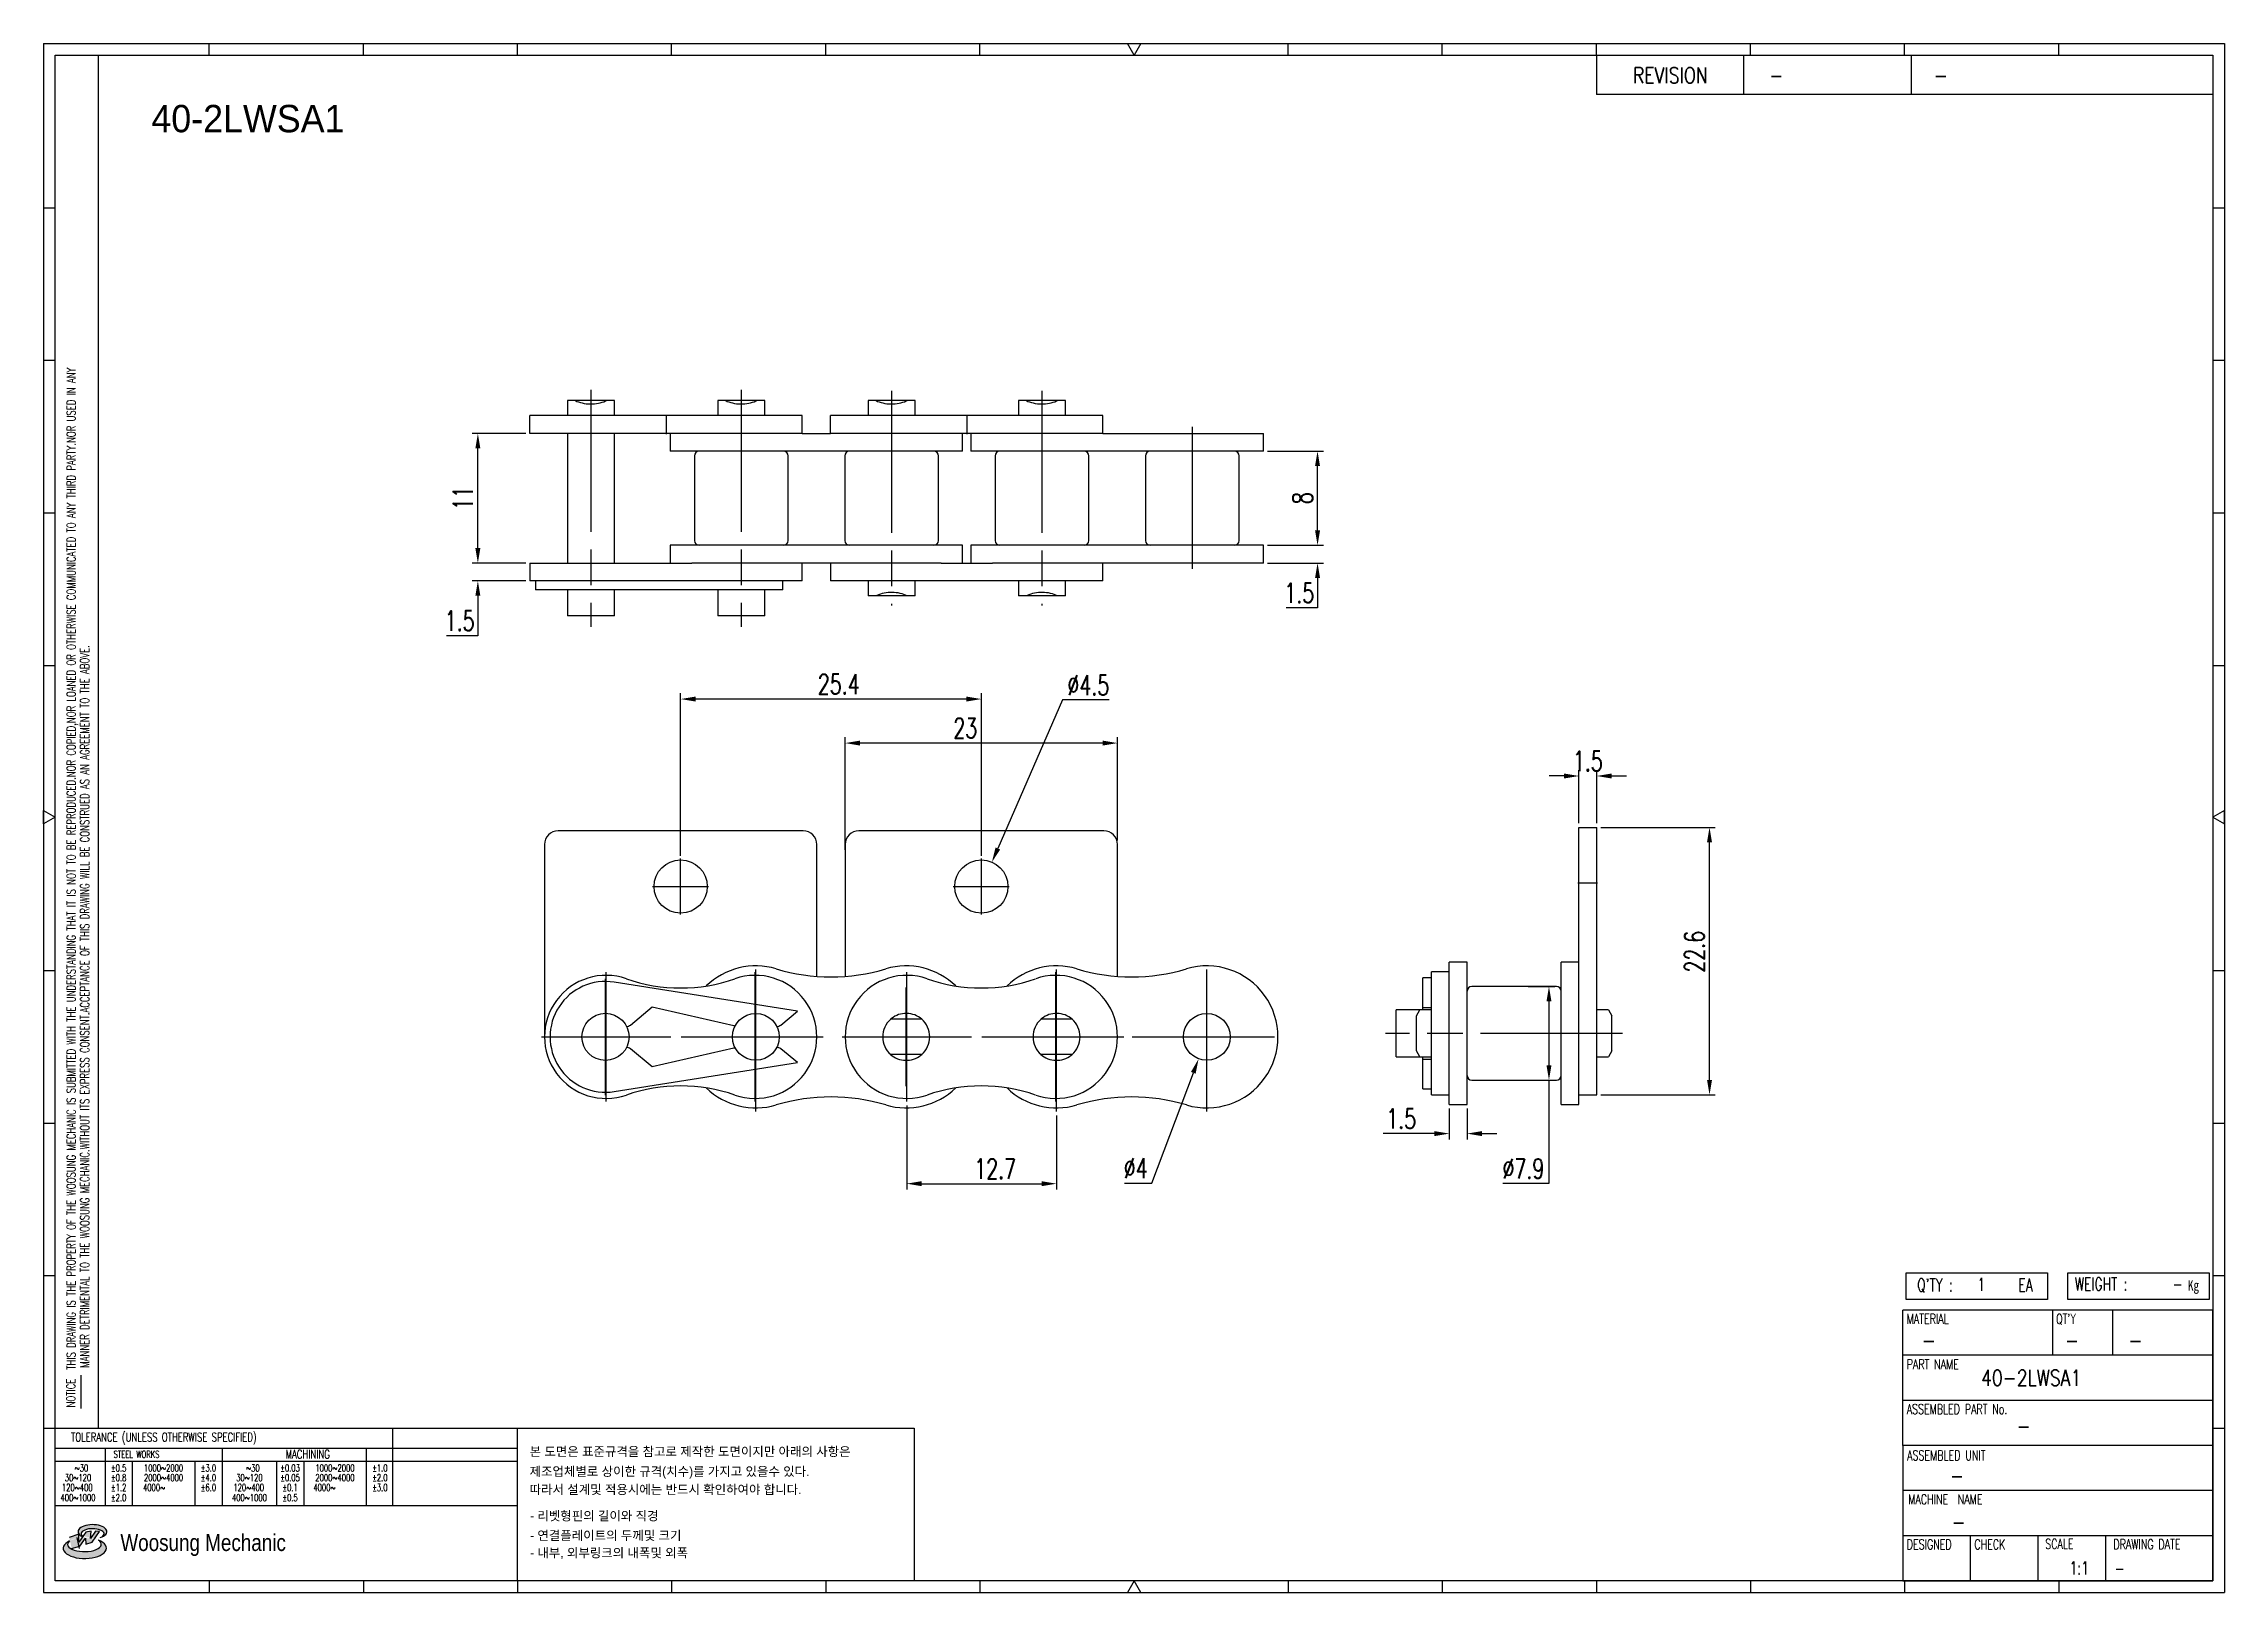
# Model space of a CAD drawing. Header units: millimetres. Extents: x 333 to 518, y 59 to 190.
import ezdxf
from ezdxf.enums import TextEntityAlignment as Align

# ---------------------------------------------------------------- set-up
doc = ezdxf.new("R2010")
doc.units = ezdxf.units.MM
doc.linetypes.add('AM_ISO08W050', pattern=[18, 12, -1.5, 3, -1.5])
doc.layers.get('Defpoints').update_dxf_attribs({"color": 80})
doc.layers.add('CL1', color=140, linetype='AM_ISO08W050', lineweight=25)
for name, color, linetype in [('S-DIM', 7, 'Continuous'), ('TITLE', 7, 'Continuous'), ('도면레이아웃', 7, 'Continuous')]:
    doc.layers.add(name, color=color, linetype=linetype)
doc.styles.add('HAN', font='ROMANS.shx', dxfattribs={"width": 0.7, "bigfont": 'whgtxt.shx'})
doc.styles.add('HKD_ST2', font='romans.shx', dxfattribs={"width": 0.7, "height": 4, "bigfont": '@extfont2.shx'})
doc.styles.add('HSG', font='SIMPLEX.shx', dxfattribs={"width": 0.7, "bigfont": 'HSG.shx'})
doc.styles.add('MtXpl_', font='Gulim.ttf')
doc.styles.add('SLDTEXTSTYLE4', font='arial.ttf', dxfattribs={"width": 0.8})
doc.dimstyles.new('AP0.7', dxfattribs={"dimscale": 0.7, "dimtxt": 2.4, "dimasz": 1.8, "dimexe": 0.7, "dimexo": 0.5, "dimgap": 0.6, "dimtad": 1, "dimtoh": 1, "dimdec": 1, "dimrnd": 0.01, "dimzin": 9, "dimdsep": 46, "dimtxsty": 'HSG', "dimcen": 0, "dimclrd": 251, "dimclre": 251, "dimclrt": 60, "dimazin": 2, "dimtp": 1, "dimtm": 1, "dimtfac": 0.5, "dimtdec": 1, "dimtofl": 0, "dimtmove": 0, "dimatfit": 3, "dimfxl": 0, "dimtvp": 1, "dimtolj": 2, "dimlwd": -1, "dimlwe": -1, "dimarcsym": 0})

# ---------------------------------------------------------------- blocks, each defined once
blk = doc.blocks.new('MAST')
at = {"layer": '도면레이아웃'}
h = blk.add_hatch(color=10, dxfattribs=at)
h.paths.add_polyline_path([(1.544, 35.177), (1.554, 34.966), (1.779, 35.034), (2.054, 35.422), (1.908, 35.446), (1.728, 35.167), (1.741, 35.439), (1.547, 35.405), (1.292, 35.041), (1.295, 35.33), (0.943, 35.208), (1.03, 34.8), (1.336, 34.885)])
edge = h.paths.add_edge_path()
edge.add_ellipse((1.795, 35.421), major_axis=(-0.53, 0), ratio=0.487785, start_angle=122.36065, end_angle=403.39574)
edge.add_line((1.411, 35.244), (1.419, 35.261))
edge.add_ellipse((1.798, 35.344), major_axis=(-0.423, 0), ratio=0.444396, start_angle=131.58977, end_angle=386.19408, ccw=False)
edge = h.paths.add_edge_path()
edge.add_ellipse((1.512, 34.815), major_axis=(-0.793, 0), ratio=0.480113, start_angle=314.67633, end_angle=590.85213)
edge.add_ellipse((1.501, 34.958), major_axis=(-0.62, 0), ratio=0.43311, start_angle=331.7024, end_angle=574.42495, ccw=False)
at = {"color": 140}
for p, q in [((0, 90.118), (80.15, 90.118)), ((0, 90.118), (0, 33.191)), ((80.15, 90.118), (80.15, 33.191)), ((57.068, 89.693), (57.068, 88.246)), ((62.47, 89.693), (62.47, 88.246)), ((68.635, 89.693), (68.635, 88.246)), ((79.725, 88.246), (57.068, 88.246)), ((68.449, 43.961), (68.449, 44.936)), ((68.449, 44.936), (73.654, 44.936)), ((73.654, 44.936), (73.654, 43.961)), ((74.39, 43.961), (74.39, 44.936)), ((74.39, 44.936), (79.595, 44.936)), ((79.595, 44.936), (79.595, 43.961)), ((68.336, 38.59), (68.336, 43.563)), ((79.725, 43.563), (68.336, 43.563)), ((73.654, 43.961), (68.449, 43.961)), ((73.827, 43.563), (73.827, 41.905)), ((79.595, 43.961), (74.39, 43.961)), ((76.037, 43.563), (76.037, 41.905)), ((79.725, 38.59), (79.725, 43.563)), ((79.725, 41.905), (68.336, 41.905)), ((79.725, 40.248), (68.336, 40.248)), ((68.336, 38.59), (68.336, 33.616)), ((79.725, 38.59), (68.336, 38.59)), ((79.725, 33.616), (79.725, 38.59)), ((79.725, 36.932), (68.336, 36.932)), ((79.725, 35.274), (68.336, 35.274)), ((70.822, 33.616), (70.822, 35.274)), ((73.309, 33.616), (73.309, 35.274)), ((75.796, 33.616), (75.796, 35.274)), ((0, 33.191), (80.15, 33.191)), ((68.336, 33.616), (79.725, 33.616))]:
    blk.add_line(p, q, dxfattribs=at)
for p, q in [((6.089, 89.693), (6.089, 90.118)), ((11.753, 89.693), (11.753, 90.118)), ((17.418, 89.693), (17.418, 90.118)), ((23.082, 89.693), (23.082, 90.118)), ((28.746, 89.693), (28.746, 90.118)), ((34.411, 89.693), (34.411, 90.118)), ((45.739, 89.693), (45.739, 90.118)), ((51.404, 89.693), (51.404, 90.118)), ((57.068, 89.693), (57.068, 90.118)), ((62.732, 89.693), (62.732, 90.118)), ((68.397, 89.693), (68.397, 90.118)), ((74.061, 89.693), (74.061, 90.118)), ((0, 84.085), (0.425, 84.085)), ((79.725, 84.085), (80.15, 84.085)), ((0, 78.478), (0.425, 78.478)), ((79.725, 78.478), (80.15, 78.478)), ((0, 72.87), (0.425, 72.87)), ((79.725, 72.87), (80.15, 72.87)), ((0, 67.262), (0.425, 67.262)), ((79.725, 67.262), (80.15, 67.262)), ((0, 56.047), (0.425, 56.047)), ((79.725, 56.047), (80.15, 56.047)), ((0, 50.439), (0.425, 50.439)), ((79.725, 50.439), (80.15, 50.439)), ((0, 44.832), (0.425, 44.832)), ((79.725, 44.832), (80.15, 44.832)), ((1.377, 39.947), (1.377, 41.174)), ((0, 39.224), (0.425, 39.224)), ((79.725, 39.224), (80.15, 39.224)), ((6.089, 33.616), (6.089, 33.191)), ((11.753, 33.616), (11.753, 33.191)), ((17.418, 33.616), (17.418, 33.191)), ((23.082, 33.616), (23.082, 33.191)), ((28.746, 33.616), (28.746, 33.191)), ((34.411, 33.616), (34.411, 33.191)), ((45.739, 33.616), (45.739, 33.191)), ((51.404, 33.616), (51.404, 33.191)), ((57.068, 33.616), (57.068, 33.191)), ((62.732, 33.616), (62.732, 33.191)), ((68.397, 33.616), (68.397, 33.191)), ((74.061, 33.616), (74.061, 33.191))]:
    blk.add_line(p, q)
at = {"color": 2}
for p, q in [((2.017, 39.224), (2.017, 89.693)), ((0.425, 39.224), (17.418, 39.224)), ((0.425, 38.487), (17.418, 38.487)), ((2.257, 38.487), (2.257, 36.382)), ((6.557, 38.5), (6.557, 36.382)), ((11.857, 38.487), (11.857, 36.382)), ((12.816, 39.224), (12.816, 36.382)), ((17.418, 33.616), (17.418, 39.224)), ((0.425, 38.012), (17.418, 38.012)), ((3.257, 38.012), (3.257, 36.382)), ((5.557, 38.012), (5.557, 36.382)), ((8.557, 38.012), (8.557, 36.382)), ((9.557, 38.026), (9.557, 36.382)), ((0.425, 36.382), (17.418, 36.382))]:
    blk.add_line(p, q, dxfattribs=at)
for points in [[(40.075, 89.693), (39.83, 90.118), (40.32, 90.118)], [(0.425, 61.679), (0, 61.433), (0, 61.924)], [(79.725, 61.679), (80.15, 61.433), (80.15, 61.924)], [(40.075, 33.616), (39.83, 33.191), (40.32, 33.191)]]:
    blk.add_lwpolyline(points, close=True)
at = {"color": 140}
blk.add_lwpolyline([(0.425, 89.693), (79.725, 89.693), (79.725, 33.616), (0.425, 33.616)], close=True, dxfattribs=at)
at = {"layer": '도면레이아웃'}
for p, q in [((1.295, 35.33), (0.943, 35.208)), ((1.547, 35.405), (1.292, 35.041)), ((1.292, 35.041), (1.295, 35.33)), ((1.741, 35.439), (1.547, 35.405)), ((1.908, 35.446), (1.728, 35.167)), ((1.728, 35.167), (1.741, 35.439)), ((1.779, 35.034), (2.054, 35.422)), ((2.054, 35.422), (1.908, 35.446)), ((1.03, 34.8), (1.336, 34.885)), ((1.224, 35.208), (1.311, 34.8)), ((1.224, 35.208), (1.224, 35.208)), ((1.336, 34.885), (1.544, 35.177)), ((1.419, 35.261), (1.411, 35.244)), ((1.544, 35.177), (1.554, 34.966)), ((1.554, 34.966), (1.779, 35.034))]:
    blk.add_line(p, q, dxfattribs=at)
for centre, major_axis, ratio, start_param, end_param in [((1.795, 35.421), (-0.53, 0), 0.487785, 2.135596, 7.040584), ((1.798, 35.344), (-0.423, 0), 0.444396, 2.296675, 6.740358), ((1.512, 34.815), (-0.793, 0), 0.480113, 5.492138, 10.312315), ((1.501, 34.958), (-0.62, 0), 0.43311, 5.789299, 10.025607)]:
    blk.add_ellipse(centre, major_axis=major_axis, ratio=ratio, start_param=start_param, end_param=end_param, dxfattribs=at)
for s, height, style, width, p in [('REVISION', 0.5806, 'HAN', 0.8, (58.415, 88.664)), ('-', 0.581, 'HAN', 0.8, (63.426, 88.664)), ('-', 0.581, 'HAN', 0.8, (69.468, 88.664)), ("Q'TY : ", 0.4746, 'HKD_ST2', 0.7, (68.857, 44.253)), ('1', 0.475, 'HKD_ST2', 0.7, (71.071, 44.275)), ('EA', 0.4746, 'HKD_ST2', 0.7, (72.578, 44.253)), ('WEIGHT : ', 0.4746, 'HKD_ST2', 0.7, (74.65, 44.286)), ('-', 0.581, 'HAN', 0.8, (69.029, 42.157)), ('-', 0.581, 'HAN', 0.8, (74.289, 42.157)), ('-', 0.581, 'HAN', 0.8, (76.623, 42.157)), ('-', 0.581, 'HAN', 0.8, (72.515, 39.013)), ('-', 0.581, 'HAN', 0.8, (70.067, 37.189)), ('-', 0.581, 'HAN', 0.8, (70.126, 35.48)), ('1:1', 0.4746, 'HKD_ST2', 0.7, (74.458, 33.848)), ('-', 0.475, 'HKD_ST2', 0.7, (76.112, 33.837))]:
    blk.add_text(s, height=height, dxfattribs=dict(style=style, width=width)).set_placement(p)
at = {"color": 6, "style": 'HKD_ST2', "width": 0.7}
for s, p in [(' THIS DRAWING IS THE PROPERTY OF THE WOOSUNG MECHANIC IS SUBMITTED WITH THE UNDERSTANDING THAT IT IS NOT TO BE REPRODUCED.NOR COPIED,NOR LOANED OR OTHERWISE COMMUNICATED TO ANY THIRD PARTY.NOR USED IN ANY', (1.173, 41.217)), ('MANNER DETRIMENTAL TO THE WOOSUNG MECHANIC.WITHOUT ITS EXPRESS CONSENT.ACCEPTANCE OF THIS DRAWING WILL BE CONSTRUED AS AN AGREEMENT TO THE ABOVE.', (1.672, 41.447))]:
    blk.add_text(s, height=0.326266, rotation=90, dxfattribs=at).set_placement(p)
at = {"style": 'HKD_ST2', "width": 0.7}
blk.add_text('-', height=0.475, dxfattribs=at).set_placement((78.613, 44.286), align=Align.RIGHT)
at = {"color": 254, "style": 'HKD_ST2', "width": 0.7}
for s, height, p in [('MATERIAL', 0.3651, (68.474, 43.425)), ("QT'Y", 0.3651, (73.965, 43.425)), ('PART NAME', 0.3651, (68.474, 41.756)), ('ASSEMBLED PART No.', 0.36511, (68.474, 40.109)), ('ASSEMBLED UNIT', 0.36511, (68.49, 38.408)), ('MACHINE  NAME', 0.36511, (68.532, 36.794)), ('DESIGNED', 0.3651, (68.474, 35.136)), ('CHECK', 0.3651, (70.961, 35.136)), ('SCALE', 0.3651, (73.566, 35.153)), ('DRAWING DATE', 0.36511, (76.071, 35.141))]:
    blk.add_text(s, height=height, dxfattribs=at).set_placement(p, align=Align.TOP_LEFT)
at = {"style": 'HKD_ST2', "width": 0.7}
blk.add_text('NOTICE', height=0.3263, rotation=90, dxfattribs=at).set_placement((1.163, 39.988))
blk.add_text('TOLERANCE (UNLESS OTHERWISE SPECIFIED)', height=0.32627, dxfattribs=at).set_placement((4.417, 38.896), align=Align.MIDDLE_CENTER)
at = {"color": 4, "style": 'HKD_ST2', "width": 0.7}
for s, height, p in [('%%12630', 0.261, (1.389, 37.762)), ('1000%%1262000', 0.26101, (4.407, 37.762)), ('%%12630', 0.261, (7.689, 37.762)), ('1000%%1262000', 0.26101, (10.707, 37.762)), ('120%%126400', 0.26101, (1.237, 37.045)), ('30%%126120', 0.261, (1.263, 37.411)), ('4000%%126', 0.261, (4.061, 37.045)), ('2000%%1264000', 0.26101, (4.407, 37.411)), ('120%%126400', 0.26101, (7.537, 37.045)), ('30%%126120', 0.261, (7.563, 37.411)), ('4000%%126', 0.261, (10.321, 37.045)), ('2000%%1264000', 0.26101, (10.707, 37.411)), ('400%%1261000', 0.26101, (1.263, 36.67)), ('400%%1261000', 0.26101, (7.563, 36.67))]:
    blk.add_text(s, height=height, dxfattribs=at).set_placement(p, align=Align.MIDDLE_CENTER)
for s, height, p in [('%%P0.5', 0.261, (2.757, 37.762)), ('STEEL WORKS', 0.26101, (3.416, 38.268)), ('%%P3.0', 0.261, (6.057, 37.762)), ('%%P0.03', 0.261, (9.057, 37.762)), ('MACHINING', 0.3263, (9.707, 38.27)), ('%%P1.0', 0.261, (12.357, 37.762)), ('%%P0.8', 0.261, (2.757, 37.411)), ('%%P1.2', 0.261, (2.757, 37.045)), ('%%P4.0', 0.261, (6.057, 37.411)), ('%%P6.0', 0.261, (6.057, 37.045)), ('%%P0.05', 0.261, (9.057, 37.411)), ('%%P0.1', 0.261, (9.057, 37.045)), ('%%P2.0', 0.261, (12.357, 37.411)), ('%%P3.0', 0.261, (12.357, 37.045)), ('%%P2.0', 0.261, (2.757, 36.67)), ('%%P0.5', 0.261, (9.057, 36.67))]:
    blk.add_text(s, height=height, dxfattribs=at).set_placement(p, align=Align.MIDDLE)
at = {"color": 1, "style": 'SLDTEXTSTYLE4', "width": 0.8}
blk.add_text('Woosung Mechanic', height=0.61957, dxfattribs=at).set_placement((2.822, 34.711))
at = {"layer": 'TITLE', "width": 0.8}
blk.add_text('Kg', height=0.3789, dxfattribs=at).set_placement((78.807, 44.286))
blk = doc.blocks.new('*D2')
at = {"layer": 'Defpoints', "color": 0, "transparency": 16777216}
for p in [(436.5, 147.51), (441.08, 147.51), (436.5, 146.01)]:
    blk.add_point(p, dxfattribs=at)
at = {"layer": 'S-DIM', "color": 251, "transparency": 16777216}
for p, q in [((441.08, 148.77), (441.08, 150.03)), ((436.85, 147.51), (441.57, 147.51)), ((436.85, 146.01), (441.57, 146.01)), ((441.08, 144.75), (441.08, 142.22)), ((441.08, 142.22), (438.42, 142.22))]:
    blk.add_line(p, q, dxfattribs=at)
for points in [[(440.87, 148.77), (441.29, 148.77), (441.08, 147.51)], [(440.87, 144.75), (441.29, 144.75), (441.08, 146.01)]]:
    blk.add_solid(points, dxfattribs=at)
at = {"layer": 'S-DIM', "color": 60, "transparency": 16777216, "insert": (439.54, 143.48), "char_height": 1.68, "attachment_point": 5, "style": 'HSG'}
blk.add_mtext('\\A2;1.5', dxfattribs=at)
blk = doc.blocks.new('*D3')
at = {"layer": 'Defpoints', "color": 0, "transparency": 16777216}
for p in [(436.5, 155.46), (441.08, 155.46), (436.5, 147.51)]:
    blk.add_point(p, dxfattribs=at)
at = {"layer": 'S-DIM', "color": 251, "transparency": 16777216}
for p, q in [((436.85, 155.46), (441.57, 155.46)), ((441.08, 148.77), (441.08, 154.2)), ((436.85, 147.51), (441.57, 147.51))]:
    blk.add_line(p, q, dxfattribs=at)
for points in [[(440.87, 154.2), (441.29, 154.2), (441.08, 155.46)], [(440.87, 148.77), (441.29, 148.77), (441.08, 147.51)]]:
    blk.add_solid(points, dxfattribs=at)
at = {"layer": 'S-DIM', "color": 60, "transparency": 16777216, "insert": (439.82, 151.49), "char_height": 1.68, "attachment_point": 5, "rotation": 90, "style": 'HSG'}
blk.add_mtext('\\A2;8', dxfattribs=at)
blk = doc.blocks.new('*D4')
at = {"layer": 'Defpoints', "color": 0, "transparency": 16777216}
for p in [(370.15, 146.01), (374.55, 146.01), (374.55, 144.51)]:
    blk.add_point(p, dxfattribs=at)
at = {"layer": 'S-DIM', "color": 251, "transparency": 16777216}
for p, q in [((370.15, 147.27), (370.15, 148.53)), ((374.2, 146.01), (369.66, 146.01)), ((374.2, 144.51), (369.66, 144.51)), ((370.15, 143.25), (370.15, 139.87)), ((370.15, 139.87), (367.49, 139.87))]:
    blk.add_line(p, q, dxfattribs=at)
for points in [[(369.94, 147.27), (370.36, 147.27), (370.15, 146.01)], [(369.94, 143.25), (370.36, 143.25), (370.15, 144.51)]]:
    blk.add_solid(points, dxfattribs=at)
at = {"layer": 'S-DIM', "color": 60, "transparency": 16777216, "insert": (368.61, 141.13), "char_height": 1.68, "attachment_point": 5, "style": 'HSG'}
blk.add_mtext('\\A2;1.5', dxfattribs=at)
blk = doc.blocks.new('*D5')
at = {"layer": 'Defpoints', "color": 0, "transparency": 16777216}
for p in [(370.15, 156.96), (374.55, 156.96), (374.55, 146.01)]:
    blk.add_point(p, dxfattribs=at)
at = {"layer": 'S-DIM', "color": 251, "transparency": 16777216}
for p, q in [((374.2, 156.96), (369.66, 156.96)), ((370.15, 147.27), (370.15, 155.7)), ((374.2, 146.01), (369.66, 146.01))]:
    blk.add_line(p, q, dxfattribs=at)
for points in [[(369.94, 155.7), (370.36, 155.7), (370.15, 156.96)], [(369.94, 147.27), (370.36, 147.27), (370.15, 146.01)]]:
    blk.add_solid(points, dxfattribs=at)
at = {"layer": 'S-DIM', "color": 60, "transparency": 16777216, "insert": (368.89, 151.49), "char_height": 1.68, "attachment_point": 5, "rotation": 90, "style": 'HSG'}
blk.add_mtext('\\A2;11', dxfattribs=at)
blk = doc.blocks.new('*D6')
at = {"layer": 'Defpoints', "color": 0, "transparency": 16777216}
for p in [(401.18, 130.8), (424.18, 122.23), (401.18, 121.44)]:
    blk.add_point(p, dxfattribs=at)
at = {"layer": 'S-DIM', "color": 251, "transparency": 16777216}
for p, q in [((401.18, 121.79), (401.18, 131.29)), ((422.92, 130.8), (402.44, 130.8)), ((424.18, 122.58), (424.18, 131.29))]:
    blk.add_line(p, q, dxfattribs=at)
for points in [[(402.44, 131.01), (402.44, 130.59), (401.18, 130.8)], [(422.92, 131.01), (422.92, 130.59), (424.18, 130.8)]]:
    blk.add_solid(points, dxfattribs=at)
at = {"layer": 'S-DIM', "color": 60, "transparency": 16777216, "insert": (411.32, 132.06), "char_height": 1.68, "attachment_point": 5, "style": 'HSG'}
blk.add_mtext('\\A2;23', dxfattribs=at)
blk = doc.blocks.new('*D7')
at = {"layer": 'Defpoints', "color": 0, "transparency": 16777216}
for p in [(387.28, 134.52), (387.28, 120.93), (412.68, 120.93)]:
    blk.add_point(p, dxfattribs=at)
at = {"layer": 'S-DIM', "color": 251, "transparency": 16777216}
for p, q in [((387.28, 121.28), (387.28, 135.01)), ((411.42, 134.52), (388.54, 134.52)), ((412.68, 121.28), (412.68, 135.01))]:
    blk.add_line(p, q, dxfattribs=at)
for points in [[(388.54, 134.73), (388.54, 134.31), (387.28, 134.52)], [(411.42, 134.73), (411.42, 134.31), (412.68, 134.52)]]:
    blk.add_solid(points, dxfattribs=at)
at = {"layer": 'S-DIM', "color": 60, "transparency": 16777216, "insert": (400.63, 135.78), "char_height": 1.68, "attachment_point": 5, "style": 'HSG'}
blk.add_mtext('\\A2;25.4', dxfattribs=at)
blk = doc.blocks.new('*D8')
at = {"layer": 'Defpoints', "color": 0, "transparency": 16777216}
for p in [(413.57, 120.74), (411.78, 116.62)]:
    blk.add_point(p, dxfattribs=at)
at = {"layer": 'S-DIM', "color": 251, "transparency": 16777216}
for p, q in [((419.53, 134.44), (414.08, 121.9)), ((423.48, 134.44), (419.53, 134.44))]:
    blk.add_line(p, q, dxfattribs=at)
blk.add_solid([(413.88, 121.98), (414.27, 121.81), (413.57, 120.74)], dxfattribs=at)
at = {"layer": 'S-DIM', "color": 60, "transparency": 16777216, "insert": (421.72, 135.7), "char_height": 1.68, "attachment_point": 5, "style": 'HSG'}
blk.add_mtext('\\A2;∅4.5', dxfattribs=at)
blk = doc.blocks.new('*D9')
at = {"layer": 'Defpoints', "color": 0, "transparency": 16777216}
for p in [(406.38, 100.52), (419.03, 99.68), (419.03, 93.58)]:
    blk.add_point(p, dxfattribs=at)
at = {"layer": 'S-DIM', "color": 251, "transparency": 16777216}
for p, q in [((406.38, 100.17), (406.38, 93.09)), ((419.03, 99.33), (419.03, 93.09)), ((407.64, 93.58), (417.77, 93.58))]:
    blk.add_line(p, q, dxfattribs=at)
for points in [[(407.64, 93.79), (407.64, 93.37), (406.38, 93.58)], [(417.77, 93.79), (417.77, 93.37), (419.03, 93.58)]]:
    blk.add_solid(points, dxfattribs=at)
at = {"layer": 'S-DIM', "color": 60, "transparency": 16777216, "insert": (413.85, 94.84), "char_height": 1.68, "attachment_point": 5, "style": 'HSG'}
blk.add_mtext('\\A2;12.7', dxfattribs=at)
blk = doc.blocks.new('*D10')
at = {"layer": 'Defpoints', "color": 0, "transparency": 16777216}
for p in [(432.42, 107.84), (431.03, 104.12)]:
    blk.add_point(p, dxfattribs=at)
at = {"layer": 'S-DIM', "color": 251, "transparency": 16777216}
for p, q in [((427.09, 93.63), (430.59, 102.94)), ((424.77, 93.63), (427.09, 93.63))]:
    blk.add_line(p, q, dxfattribs=at)
blk.add_solid([(430.39, 103.02), (430.78, 102.87), (431.03, 104.12)], dxfattribs=at)
at = {"layer": 'S-DIM', "color": 60, "transparency": 16777216, "insert": (425.72, 94.89), "char_height": 1.68, "attachment_point": 5, "style": 'HSG'}
blk.add_mtext('\\A2;∅4', dxfattribs=at)
blk = doc.blocks.new('*D11')
at = {"layer": 'Defpoints', "color": 0, "transparency": 16777216}
for p in [(452.21, 100.28), (453.71, 100.28), (453.71, 97.81)]:
    blk.add_point(p, dxfattribs=at)
at = {"layer": 'S-DIM', "color": 251, "transparency": 16777216}
for p, q in [((452.21, 99.93), (452.21, 97.32)), ((453.71, 99.93), (453.71, 97.32)), ((450.95, 97.81), (446.61, 97.81)), ((454.97, 97.81), (456.23, 97.81))]:
    blk.add_line(p, q, dxfattribs=at)
for points in [[(450.95, 98.02), (450.95, 97.6), (452.21, 97.81)], [(454.97, 98.02), (454.97, 97.6), (453.71, 97.81)]]:
    blk.add_solid(points, dxfattribs=at)
at = {"layer": 'S-DIM', "color": 60, "transparency": 16777216, "insert": (448.15, 99.07), "char_height": 1.68, "attachment_point": 5, "style": 'HSG'}
blk.add_mtext('\\A2;1.5', dxfattribs=at)
blk = doc.blocks.new('*D12')
at = {"layer": 'Defpoints', "color": 0, "transparency": 16777216}
for p in [(458.52, 110.24), (458.52, 102.32), (460.63, 102.32)]:
    blk.add_point(p, dxfattribs=at)
at = {"layer": 'S-DIM', "color": 251, "transparency": 16777216}
for p, q in [((458.87, 110.24), (461.12, 110.24)), ((460.63, 108.98), (460.63, 103.58)), ((458.87, 102.32), (461.12, 102.32)), ((460.63, 102.32), (460.63, 93.59)), ((460.63, 93.59), (456.73, 93.59))]:
    blk.add_line(p, q, dxfattribs=at)
for points in [[(460.42, 108.98), (460.84, 108.98), (460.63, 110.24)], [(460.42, 103.58), (460.84, 103.58), (460.63, 102.32)]]:
    blk.add_solid(points, dxfattribs=at)
at = {"layer": 'S-DIM', "color": 60, "transparency": 16777216, "insert": (458.47, 94.85), "char_height": 1.68, "attachment_point": 5, "style": 'HSG'}
blk.add_mtext('\\A2;%%c7.9', dxfattribs=at)
blk = doc.blocks.new('*D13')
at = {"layer": 'Defpoints', "color": 0, "transparency": 16777216}
for p in [(464.66, 123.68), (474.19, 123.68), (464.66, 101.08)]:
    blk.add_point(p, dxfattribs=at)
at = {"layer": 'S-DIM', "color": 251, "transparency": 16777216}
for p, q in [((465.01, 123.68), (474.68, 123.68)), ((474.19, 102.34), (474.19, 122.42)), ((465.01, 101.08), (474.68, 101.08))]:
    blk.add_line(p, q, dxfattribs=at)
for points in [[(473.98, 122.42), (474.4, 122.42), (474.19, 123.68)], [(473.98, 102.34), (474.4, 102.34), (474.19, 101.08)]]:
    blk.add_solid(points, dxfattribs=at)
at = {"layer": 'S-DIM', "color": 60, "transparency": 16777216, "insert": (472.93, 113.18), "char_height": 1.68, "attachment_point": 5, "rotation": 90, "style": 'HSG'}
blk.add_mtext('\\A2;22.6', dxfattribs=at)
blk = doc.blocks.new('*D14')
at = {"layer": 'Defpoints', "color": 0, "transparency": 16777216}
for p in [(464.66, 128.02), (463.16, 123.68), (464.66, 123.68)]:
    blk.add_point(p, dxfattribs=at)
at = {"layer": 'S-DIM', "color": 251, "transparency": 16777216}
for p, q in [((461.9, 128.02), (460.64, 128.02)), ((463.16, 124.03), (463.16, 128.51)), ((464.66, 124.03), (464.66, 128.51)), ((465.92, 128.02), (467.18, 128.02))]:
    blk.add_line(p, q, dxfattribs=at)
for points in [[(461.9, 128.23), (461.9, 127.81), (463.16, 128.02)], [(465.92, 128.23), (465.92, 127.81), (464.66, 128.02)]]:
    blk.add_solid(points, dxfattribs=at)
at = {"layer": 'S-DIM', "color": 60, "transparency": 16777216, "insert": (463.91, 129.28), "char_height": 1.68, "attachment_point": 5, "style": 'HSG'}
blk.add_mtext('\\A2;1.5', dxfattribs=at)

msp = doc.modelspace()

# ---------------------------------------------------------------- linework, layer by layer
for p, q in [((397.55, 158.46), (374.55, 158.46)), ((374.55, 156.96), (374.55, 158.46)), ((377.71, 159.74), (377.71, 158.46)), ((381.68, 159.74), (377.71, 159.74)), ((381.68, 158.46), (381.68, 159.74)), ((390.41, 159.74), (390.41, 158.46)), ((394.38, 159.74), (390.41, 159.74)), ((394.38, 158.46), (394.38, 159.74)), ((397.55, 156.96), (397.55, 158.46)), ((422.95, 158.46), (399.95, 158.46)), ((399.95, 156.96), (399.95, 158.46)), ((403.11, 159.74), (403.11, 158.46)), ((407.08, 159.74), (403.11, 159.74)), ((407.08, 158.46), (407.08, 159.74)), ((415.81, 159.74), (415.81, 158.46)), ((419.78, 159.74), (415.81, 159.74)), ((419.78, 158.46), (419.78, 159.74)), ((422.95, 156.96), (422.95, 158.46)), ((397.55, 156.96), (374.55, 156.96)), ((377.71, 156.96), (377.71, 146.01)), ((381.68, 146.01), (381.68, 156.96)), ((386.4, 156.96), (386.4, 155.46)), ((397.55, 156.96), (399.95, 156.96)), ((422.95, 156.96), (399.95, 156.96)), ((411.1, 155.46), (411.1, 156.96)), ((411.8, 156.96), (411.8, 155.46)), ((422.95, 156.96), (436.5, 156.96)), ((436.5, 155.46), (436.5, 156.96)), ((411.1, 155.46), (386.4, 155.46)), ((388.44, 155.06), (388.44, 147.91)), ((396.36, 147.91), (396.36, 155.06)), ((401.14, 155.06), (401.14, 147.91)), ((409.06, 147.91), (409.06, 155.06)), ((436.5, 155.46), (411.8, 155.46)), ((413.84, 155.06), (413.84, 147.91)), ((421.76, 147.91), (421.76, 155.06)), ((426.54, 155.06), (426.54, 147.91)), ((434.46, 147.91), (434.46, 155.06)), ((386.4, 147.51), (386.4, 146.01)), ((411.1, 147.51), (386.4, 147.51)), ((411.1, 146.01), (411.1, 147.51)), ((411.8, 147.51), (411.8, 146.01)), ((436.5, 147.51), (411.8, 147.51)), ((436.5, 146.01), (436.5, 147.51)), ((374.55, 146.01), (388.22, 146.01)), ((374.55, 146.01), (374.55, 144.51)), ((409.28, 146.01), (388.22, 146.01)), ((397.55, 144.51), (397.55, 146.01)), ((399.95, 146.01), (399.95, 144.51)), ((409.28, 146.01), (413.62, 146.01)), ((436.5, 146.01), (413.62, 146.01)), ((422.95, 144.51), (422.95, 146.01)), ((397.55, 144.51), (374.55, 144.51)), ((375.02, 144.51), (375.02, 143.76)), ((395.91, 143.76), (375.02, 143.76)), ((377.71, 143.76), (377.71, 141.54)), ((381.68, 141.54), (381.68, 143.76)), ((390.41, 143.76), (390.41, 141.54)), ((394.38, 141.54), (394.38, 143.76)), ((395.91, 143.76), (395.91, 144.51)), ((422.95, 144.51), (399.95, 144.51)), ((403.11, 144.51), (403.11, 143.24)), ((407.08, 143.24), (407.08, 144.51)), ((415.81, 144.51), (415.81, 143.24)), ((419.78, 143.24), (419.78, 144.51)), ((407.08, 143.24), (403.11, 143.24)), ((419.78, 143.24), (415.81, 143.24)), ((381.68, 141.54), (377.71, 141.54)), ((394.38, 141.54), (390.41, 141.54)), ((463.16, 112.28), (463.16, 123.68)), ((463.16, 123.68), (464.66, 123.68)), ((464.66, 101.08), (464.66, 123.68)), ((375.78, 122.23), (375.78, 105.98)), ((397.63, 123.38), (376.93, 123.38)), ((398.78, 111.09), (398.78, 122.23)), ((401.18, 122.23), (401.18, 111.09)), ((423.03, 123.38), (402.33, 123.38)), ((424.18, 111.09), (424.18, 122.23)), ((397.14, 108.15), (381.66, 110.6)), ((450.71, 110.96), (449.96, 110.96)), ((449.96, 108.27), (449.96, 110.96)), ((452.21, 111.48), (450.71, 111.48)), ((450.71, 101.08), (450.71, 111.48)), ((453.71, 112.28), (452.21, 112.28)), ((452.21, 100.28), (452.21, 112.28)), ((453.71, 100.28), (453.71, 112.28)), ((463.16, 112.28), (461.66, 112.28)), ((461.66, 100.28), (461.66, 112.28)), ((463.16, 100.28), (463.16, 112.28)), ((461.26, 110.24), (454.11, 110.24)), ((383.05, 106.98), (384.87, 108.51)), ((384.87, 108.51), (391.77, 106.93)), ((395.75, 106.98), (397.14, 108.15)), ((407.64, 107.47), (405.01, 107.47)), ((420.34, 107.47), (417.71, 107.47)), ((447.73, 104.3), (447.73, 108.27)), ((449.72, 108.27), (447.73, 108.27)), ((449.43, 107.77), (449.72, 108.27)), ((449.43, 104.79), (449.43, 107.77)), ((450.71, 108.27), (449.72, 108.27)), ((449.96, 108.45), (450.71, 108.45)), ((465.65, 108.27), (464.66, 108.27)), ((465.65, 108.27), (465.93, 107.77)), ((465.93, 104.79), (465.93, 107.77)), ((391.77, 105.03), (384.87, 103.45)), ((381.66, 101.36), (397.14, 103.81)), ((384.87, 103.45), (383.05, 104.98)), ((397.14, 103.81), (395.75, 104.98)), ((407.64, 104.49), (405.01, 104.49)), ((420.34, 104.49), (417.71, 104.49)), ((447.73, 104.3), (449.72, 104.3)), ((449.72, 104.3), (449.43, 104.79)), ((449.72, 104.3), (450.71, 104.3)), ((449.96, 101.6), (449.96, 104.3)), ((449.96, 104.11), (450.71, 104.11)), ((464.66, 104.3), (465.65, 104.3)), ((465.93, 104.79), (465.65, 104.3)), ((449.96, 101.6), (450.71, 101.6)), ((454.11, 102.32), (461.26, 102.32)), ((450.71, 101.08), (452.21, 101.08)), ((452.21, 100.28), (453.71, 100.28)), ((461.66, 100.28), (463.16, 100.28)), ((463.16, 101.08), (464.66, 101.08))]:
    msp.add_line(p, q)
for points in [[(378.39, 159.74), (378.52, 159.67), (378.66, 159.62), (378.82, 159.57), (378.97, 159.53), (379.14, 159.5), (379.31, 159.47), (379.48, 159.46), (379.65, 159.45), (379.82, 159.45), (380, 159.46), (380.17, 159.48), (380.33, 159.51), (380.49, 159.54), (380.65, 159.59), (380.8, 159.64), (380.94, 159.7), (381.01, 159.74)], [(391.09, 159.74), (391.22, 159.67), (391.36, 159.62), (391.52, 159.57), (391.67, 159.53), (391.84, 159.5), (392.01, 159.47), (392.18, 159.46), (392.35, 159.45), (392.52, 159.45), (392.7, 159.46), (392.87, 159.48), (393.03, 159.51), (393.19, 159.54), (393.35, 159.59), (393.5, 159.64), (393.64, 159.7), (393.71, 159.74)], [(403.79, 159.74), (403.92, 159.67), (404.06, 159.62), (404.22, 159.57), (404.37, 159.53), (404.54, 159.5), (404.71, 159.47), (404.88, 159.46), (405.05, 159.45), (405.22, 159.45), (405.4, 159.46), (405.57, 159.48), (405.73, 159.51), (405.89, 159.54), (406.05, 159.59), (406.2, 159.64), (406.34, 159.7), (406.41, 159.74)], [(416.49, 159.74), (416.62, 159.67), (416.76, 159.62), (416.92, 159.57), (417.07, 159.53), (417.24, 159.5), (417.41, 159.47), (417.58, 159.46), (417.75, 159.45), (417.92, 159.45), (418.1, 159.46), (418.27, 159.48), (418.43, 159.51), (418.59, 159.54), (418.75, 159.59), (418.9, 159.64), (419.04, 159.7), (419.11, 159.74)], [(406.41, 143.24), (406.28, 143.3), (406.13, 143.35), (405.98, 143.4), (405.82, 143.44), (405.66, 143.48), (405.49, 143.5), (405.32, 143.51), (405.15, 143.52), (404.97, 143.52), (404.8, 143.51), (404.63, 143.49), (404.47, 143.46), (404.3, 143.43), (404.15, 143.38), (404, 143.33), (403.86, 143.27), (403.79, 143.24)], [(419.11, 143.24), (418.98, 143.3), (418.83, 143.35), (418.68, 143.4), (418.52, 143.44), (418.36, 143.48), (418.19, 143.5), (418.02, 143.51), (417.85, 143.52), (417.67, 143.52), (417.5, 143.51), (417.33, 143.49), (417.17, 143.46), (417, 143.43), (416.85, 143.38), (416.7, 143.33), (416.56, 143.27), (416.49, 143.24)], [(407.64, 107.47), (407.5, 107.58), (407.36, 107.67), (407.21, 107.76), (407.05, 107.83), (406.89, 107.88), (406.72, 107.93), (406.55, 107.95), (406.37, 107.96), (406.2, 107.96), (406.03, 107.94), (405.86, 107.91), (405.69, 107.86), (405.53, 107.8), (405.38, 107.72), (405.23, 107.63), (405.09, 107.53), (405.01, 107.47)], [(420.34, 107.47), (420.2, 107.58), (420.06, 107.67), (419.91, 107.76), (419.75, 107.83), (419.59, 107.88), (419.42, 107.93), (419.25, 107.95), (419.07, 107.96), (418.9, 107.96), (418.73, 107.94), (418.56, 107.91), (418.39, 107.86), (418.23, 107.8), (418.08, 107.72), (417.93, 107.63), (417.79, 107.53), (417.71, 107.47)], [(405.01, 104.49), (405.15, 104.38), (405.29, 104.29), (405.44, 104.2), (405.6, 104.13), (405.77, 104.08), (405.93, 104.03), (406.1, 104.01), (406.28, 104), (406.45, 104), (406.62, 104.02), (406.79, 104.05), (406.96, 104.1), (407.12, 104.16), (407.28, 104.24), (407.42, 104.33), (407.56, 104.43), (407.64, 104.49)], [(417.71, 104.49), (417.85, 104.38), (417.99, 104.29), (418.14, 104.2), (418.3, 104.13), (418.47, 104.08), (418.63, 104.03), (418.8, 104.01), (418.98, 104), (419.15, 104), (419.32, 104.02), (419.49, 104.05), (419.66, 104.1), (419.82, 104.16), (419.98, 104.24), (420.12, 104.33), (420.26, 104.43), (420.34, 104.49)]]:
    msp.add_lwpolyline(points)
at = {"color": 140}
msp.add_lwpolyline([(373.5, 72.92), (407.01, 72.92), (407.01, 60.03), (373.5, 60.03)], close=True, dxfattribs=at)
for centre, radius in [((387.28, 118.68), 2.25), ((412.68, 118.68), 2.25), ((380.93, 105.98), 1.99), ((393.63, 105.98), 1.98), ((431.73, 105.98), 1.98)]:
    msp.add_circle(centre, radius)
for centre, radius, start, end in [((388.84, 155.06), 0.397, 90, 180), ((395.96, 155.06), 0.398, 0, 90), ((401.54, 155.06), 0.398, 90, 180), ((408.66, 155.06), 0.398, 0, 90), ((414.24, 155.06), 0.398, 90, 180), ((421.36, 155.06), 0.397, 0, 90), ((426.94, 155.06), 0.398, 90, 180), ((434.06, 155.06), 0.397, 0, 90), ((388.84, 147.91), 0.397, 180, 270), ((395.96, 147.91), 0.397, 270, 0), ((401.54, 147.91), 0.398, 180, 270), ((408.66, 147.91), 0.398, 270, 0), ((414.24, 147.91), 0.398, 180, 270), ((421.36, 147.91), 0.397, 270, 0), ((426.94, 147.91), 0.398, 180, 270), ((434.06, 147.91), 0.398, 270, 0), ((376.93, 122.23), 1.15, 90, 180), ((397.63, 122.23), 1.15, 0, 90), ((402.33, 122.23), 1.15, 90, 180), ((423.03, 122.23), 1.15, 0, 90), ((380.98, 105.98), 5.2, 70.7838, 289.2162), ((380.93, 105.98), 4.68, 81, 279), ((387.28, 124.05), 13.94, 250.7838, 289.2162), ((393.63, 105.98), 6, 73.3282, 134.1754), ((393.58, 105.98), 5.2, 250.7838, 109.2162), ((399.98, 127.18), 16.13, 253.3282, 286.6718), ((406.38, 105.98), 5.2, 70.7838, 289.2162), ((406.33, 105.98), 6, 45.8246, 106.6718), ((412.68, 124.05), 13.94, 250.7838, 289.2162), ((419.03, 105.98), 6, 73.3282, 134.1754), ((418.98, 105.98), 5.2, 250.7838, 109.2162), ((425.38, 127.18), 16.13, 253.3282, 286.6718), ((431.73, 105.98), 6, 253.3282, 106.6718), ((454.11, 109.84), 0.398, 90, 180), ((461.26, 109.84), 0.398, 0, 90), ((382.71, 107.38), 0.52, 269.5113, 310), ((391.89, 107.44), 0.52, 257.155, 268.512), ((395.41, 107.38), 0.52, 269.5113, 310), ((406.33, 105.98), 1.98, 131.4096, 228.5904), ((406.33, 105.98), 1.99, 311.4096, 48.5904), ((419.03, 105.98), 1.98, 131.4096, 228.5904), ((419.03, 105.98), 1.99, 311.4096, 48.5904), ((382.71, 104.58), 0.52, 50, 90.4887), ((391.89, 104.52), 0.52, 91.488, 102.845), ((395.41, 104.58), 0.52, 50, 90.4887), ((387.28, 87.9), 13.94, 70.7838, 109.2162), ((393.63, 105.98), 6, 225.8246, 286.6718), ((406.33, 105.98), 6, 253.3282, 314.1754), ((412.68, 87.9), 13.94, 70.7838, 109.2162), ((419.03, 105.98), 6, 225.8246, 286.6718), ((454.11, 102.72), 0.398, 180, 270), ((461.26, 102.72), 0.398, 270, 0), ((399.98, 84.78), 16.13, 73.3282, 106.6718), ((425.38, 84.78), 16.13, 73.3282, 106.6718)]:
    msp.add_arc(centre, radius, start, end)
at = {"layer": 'CL1'}
for p, q in [((379.7, 160.65), (379.7, 140.63)), ((392.4, 160.65), (392.4, 140.63)), ((405.1, 160.56), (405.1, 142.41)), ((417.8, 160.56), (417.8, 142.41)), ((386.05, 158.54), (386.05, 156.89)), ((411.45, 158.54), (411.45, 156.89)), ((430.5, 157.51), (430.5, 145.46)), ((387.28, 116.32), (387.28, 121.04)), ((412.68, 116.32), (412.68, 121.04)), ((384.91, 118.68), (389.64, 118.68)), ((410.31, 118.68), (415.04, 118.68)), ((464.73, 118.98), (463.08, 118.98)), ((380.93, 101.07), (380.93, 110.89)), ((380.98, 100.52), (380.98, 111.44)), ((393.58, 100.52), (393.58, 111.44)), ((393.63, 99.68), (393.63, 112.28)), ((406.38, 100.52), (406.38, 111.44)), ((418.98, 100.52), (418.98, 111.44)), ((419.03, 99.68), (419.03, 112.28)), ((431.73, 99.68), (431.73, 112.28)), ((406.33, 101.82), (406.33, 110.14)), ((375.52, 105.98), (386.44, 105.98)), ((387.33, 105.98), (399.93, 105.98)), ((400.92, 105.98), (411.84, 105.98)), ((412.73, 105.98), (425.33, 105.98)), ((425.43, 105.98), (438.03, 105.98)), ((466.84, 106.28), (446.82, 106.28))]:
    msp.add_line(p, q, dxfattribs=at)

# ---------------------------------------------------------------- block references
at = {"color": 140, "xscale": 2.29835428307775, "yscale": 2.29835428307775, "zscale": 2.29835428307775}
msp.add_blockref('MAST', (333.47, -17.23), dxfattribs=at)

# ---------------------------------------------------------------- texts
at = {"color": 254, "style": 'MtXpl_'}
msp.add_text('40-2LWSA1', height=2.313, dxfattribs=at).set_placement((342.57, 182.4))
at = {"style": 'HAN', "width": 0.8}
msp.add_text('40-2LWSA1', height=1.334, dxfattribs=at).set_placement((497.13, 76.51))
at = {"color": 140, "style": 'MtXpl_'}
for s, p in [('본 도면은 표준규격을 참고로 제작한 도면이지만 아래의 사항은', (374.52, 70.57)), ('제조업체별로 상이한 규격(치수)를 가지고 있을수 있다.', (374.52, 68.89)), ('따라서 설계및 적용시에는 반드시 확인하여야 합니다.', (374.52, 67.36)), ('- 리벳형핀의 길이와 직경', (374.56, 65.13)), ('- 연결플레이트의 두께및 크기', (374.56, 63.48)), ('- 내부, 외부링크의 내폭및 외폭', (374.56, 62.01))]:
    msp.add_text(s, height=0.771, dxfattribs=at).set_placement(p)

# ---------------------------------------------------------------- dimensions: what is measured, and where the dimension line sits
at = {"layer": 'S-DIM'}
for base, p1, p2, picture, middle in [((370.14797157, 156.96042095), (374.5491387, 146.01042095), (374.5491387, 156.96042095), '*D5', (368.88797157, 151.48542095)), ((441.07613988, 155.46042095), (436.4991387, 147.51042095), (436.4991387, 155.46042095), '*D3', (439.81613988, 151.48542095))]:
    dim = msp.add_linear_dim(base=base, p1=p1, p2=p2, angle=90, dimstyle='AP0.7', override={"dimtmove": 1}, dxfattribs=at)
    dim.commit()
    dim.dimension.update_dxf_attribs({"geometry": picture, "text_midpoint": middle})
for base, p1, p2, picture, middle in [((441.08, 147.51), (436.5, 146.01), (436.5, 147.51), '*D2', (439.54, 142.22)), ((370.15, 146.01), (374.55, 144.51), (374.55, 146.01), '*D4', (368.61, 139.87)), ((474.19, 123.68), (464.66, 101.08), (464.66, 123.68), '*D13', (474.19, 113.18))]:
    dim = msp.add_linear_dim(base=base, p1=p1, p2=p2, angle=90, dimstyle='AP0.7', dxfattribs=at)
    dim.commit()
    dim.dimension.update_dxf_attribs({"geometry": picture, "text_midpoint": middle, "dimtype": 128})
for base, p1, p2, picture, middle in [((387.28, 134.52), (412.68, 120.93), (387.28, 120.93), '*D7', (400.63, 134.52)), ((401.18, 130.8), (424.18, 122.23), (401.18, 121.44), '*D6', (411.32, 130.8)), ((464.66, 128.02), (463.16, 123.68), (464.66, 123.68), '*D14', (463.91, 128.02)), ((419.02610703, 93.57665447), (406.37610703, 100.51949496), (419.02610703, 99.67949496), '*D9', (413.84676632, 93.57665447)), ((453.71, 97.81), (452.21, 100.28), (453.71, 100.28), '*D11', (448.15, 97.81))]:
    dim = msp.add_linear_dim(base=base, p1=p1, p2=p2, dimstyle='AP0.7', dxfattribs=at)
    dim.commit()
    dim.dimension.update_dxf_attribs({"geometry": picture, "text_midpoint": middle, "dimtype": 128})
for p1, p2, picture, middle in [((411.78, 116.62), (413.57, 120.74), '*D8', (421.72, 134.44)), ((432.42, 107.84), (431.03, 104.12), '*D10', (425.72, 93.63))]:
    dim = msp.add_diameter_dim_2p(p1=p1, p2=p2, dimstyle='AP0.7', dxfattribs=at)
    dim.commit()
    dim.dimension.update_dxf_attribs({"geometry": picture, "text_midpoint": middle, "dimtype": 131})
dim = msp.add_linear_dim(base=(460.63, 102.32), p1=(458.52, 110.24), p2=(458.52, 102.32), angle=90, text='%%c<>', dimstyle='AP0.7', dxfattribs=at)
dim.commit()
dim.dimension.update_dxf_attribs({"geometry": '*D12', "text_midpoint": (458.47, 93.59), "dimtype": 128})

doc.saveas('drawing.dxf')
